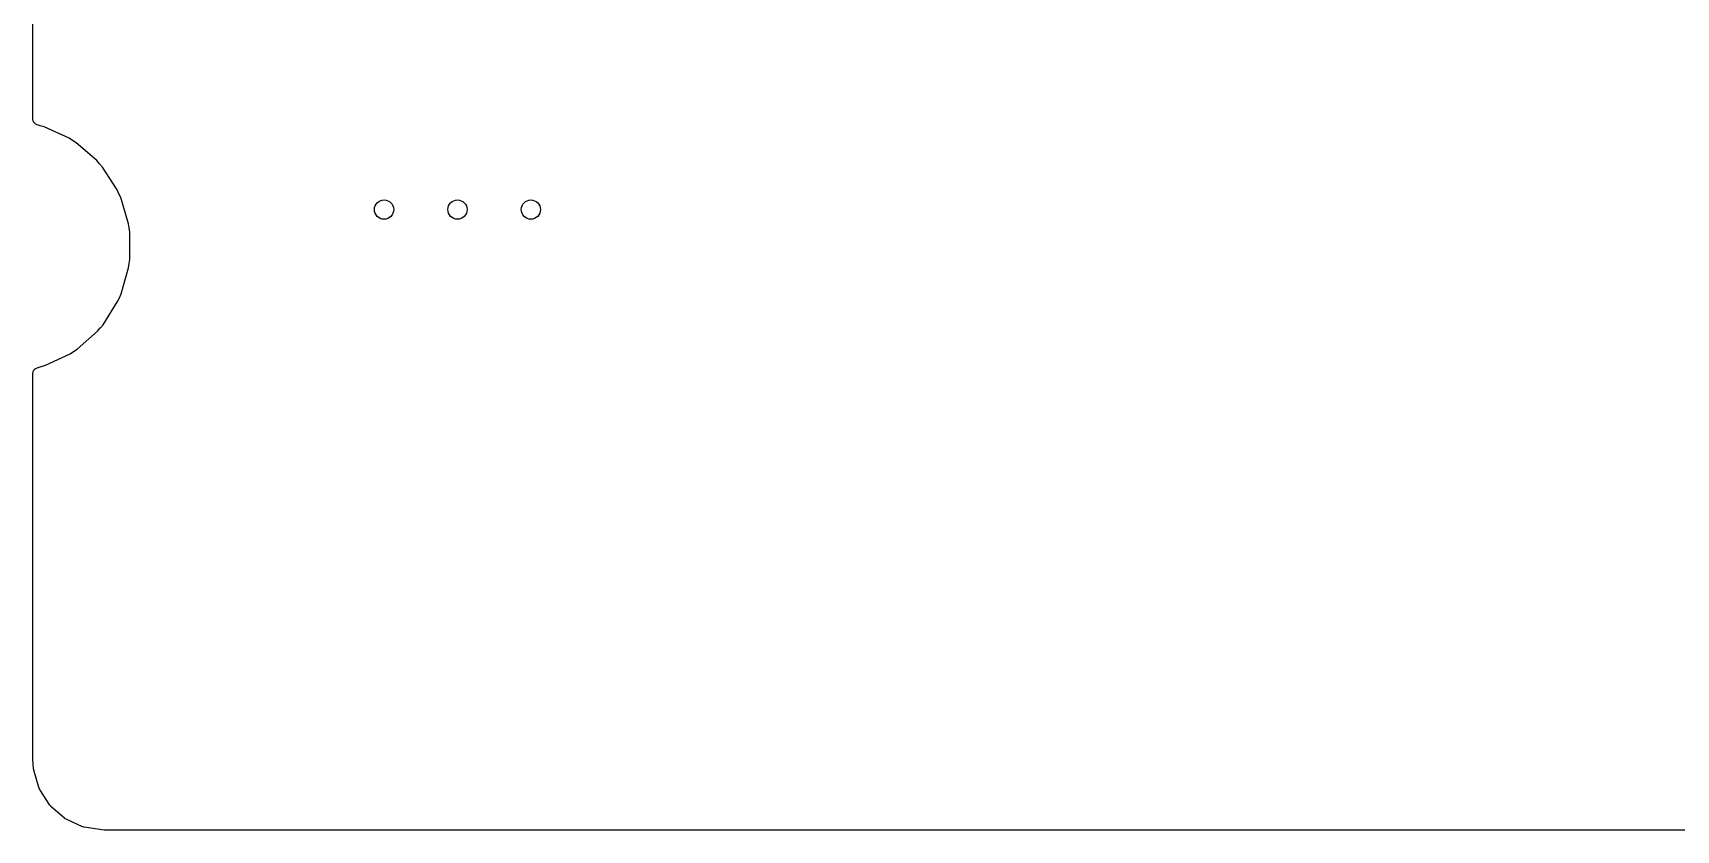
# Model space of a CAD drawing. Extents: x 40 to 163, y -163 to -37.
# Drawn here: x 39.95 to 74.07, y -163.25 to -146.7 of the extents above; entities that cross this region are included whole.
import ezdxf

# ---------------------------------------------------------------- set-up
doc = ezdxf.new("R2010")
doc.units = 0
doc.header["$MEASUREMENT"] = 0
doc.layers.add('BLACK', color=7, linetype='CONTINUOUS')

msp = doc.modelspace()

# ---------------------------------------------------------------- linework, layer by layer
at = {"layer": 'BLACK', "linetype": 'CONTINUOUS'}
for p, q in [((39.953, -148.487), (39.953, -126.672)), ((39.9555, -148.502), (39.953, -148.487)), ((39.9563, -148.516), (39.9555, -148.502)), ((39.9593, -148.523), (39.9563, -148.516)), ((39.9607, -148.531), (39.9593, -148.523)), ((39.9679, -148.543), (39.9607, -148.531)), ((39.9735, -148.557), (39.9679, -148.543)), ((39.9788, -148.562), (39.9735, -148.557)), ((39.9827, -148.569), (39.9788, -148.562)), ((39.9937, -148.578), (39.9827, -148.569)), ((40.0036, -148.589), (39.9937, -148.578)), ((40.0105, -148.592), (40.0036, -148.589)), ((40.0165, -148.597), (40.0105, -148.592)), ((40.03, -148.602), (40.0165, -148.597)), ((40.0429, -148.609), (40.03, -148.602)), ((40.1046, -148.628), (40.0429, -148.609)), ((40.1053, -148.628), (40.1046, -148.628)), ((40.106, -148.628), (40.1053, -148.628)), ((40.1899, -148.653), (40.106, -148.628)), ((40.7047, -148.887), (40.1899, -148.653)), ((40.7773, -148.934), (40.7047, -148.887)), ((40.7781, -148.935), (40.7773, -148.934)), ((40.7786, -148.935), (40.7781, -148.935)), ((40.8522, -148.982), (40.7786, -148.935)), ((41.2807, -149.352), (40.8522, -148.982)), ((41.337, -149.418), (41.2807, -149.352)), ((41.3376, -149.418), (41.337, -149.418)), ((41.338, -149.419), (41.3376, -149.418)), ((41.3954, -149.485), (41.338, -149.419)), ((41.703, -149.959), (41.3954, -149.485)), ((41.7385, -150.039), (41.703, -149.959)), ((41.7389, -150.039), (41.7385, -150.039)), ((41.7391, -150.04), (41.7389, -150.039)), ((41.7758, -150.119), (41.7391, -150.04)), ((41.9378, -150.661), (41.7758, -150.119)), ((41.9496, -150.747), (41.9378, -150.661)), ((41.9498, -150.748), (41.9496, -150.747)), ((41.9498, -150.749), (41.9498, -150.748)), ((41.9627, -150.835), (41.9498, -150.749)), ((41.9662, -151.401), (41.9627, -150.835)), ((41.9533, -151.487), (41.9662, -151.401)), ((41.7858, -152.118), (41.9413, -151.575)), ((41.9413, -151.575), (41.9531, -151.488)), ((41.9531, -151.488), (41.9534, -151.487)), ((41.9534, -151.487), (41.9533, -151.487)), ((41.7494, -152.197), (41.7858, -152.118)), ((41.4113, -152.757), (41.7131, -152.278)), ((41.7131, -152.278), (41.7488, -152.199)), ((41.7488, -152.199), (41.7492, -152.198)), ((41.7492, -152.198), (41.7494, -152.197)), ((41.2966, -152.89), (41.3532, -152.823)), ((41.3532, -152.823), (41.3538, -152.823)), ((41.3538, -152.823), (41.3542, -152.822)), ((41.3542, -152.822), (41.4113, -152.757)), ((40.8727, -153.264), (41.2966, -152.89)), ((40.2132, -153.6), (40.7252, -153.36)), ((40.7252, -153.36), (40.7982, -153.312)), ((40.7982, -153.312), (40.7989, -153.312)), ((40.7989, -153.312), (40.7995, -153.311)), ((40.7995, -153.311), (40.8727, -153.264)), ((39.953, -153.773), (39.9555, -153.759)), ((39.953, -161.772), (39.953, -153.773)), ((39.9555, -153.759), (39.9563, -153.744)), ((39.9563, -153.744), (39.9593, -153.737)), ((39.9593, -153.737), (39.9607, -153.729)), ((39.9607, -153.729), (39.9679, -153.717)), ((39.9679, -153.717), (39.9735, -153.704)), ((39.9735, -153.704), (39.9788, -153.698)), ((39.9788, -153.698), (39.9827, -153.691)), ((39.9827, -153.691), (39.9937, -153.682)), ((39.9937, -153.682), (40.0036, -153.671)), ((40.0036, -153.671), (40.0105, -153.668)), ((40.0105, -153.668), (40.0165, -153.663)), ((40.0165, -153.663), (40.03, -153.658)), ((40.03, -153.658), (40.0429, -153.651)), ((40.0429, -153.651), (40.1284, -153.625)), ((40.1284, -153.625), (40.1292, -153.625)), ((40.1292, -153.625), (40.1299, -153.625)), ((40.1299, -153.625), (40.2132, -153.6)), ((39.9538, -161.776), (39.953, -161.772)), ((39.9533, -161.781), (39.9538, -161.776)), ((39.968, -161.978), (39.9533, -161.781)), ((39.9714, -161.992), (39.968, -161.978)), ((39.973, -162.005), (39.9714, -161.992)), ((40.0868, -162.386), (39.973, -162.005)), ((40.0949, -162.402), (40.0868, -162.386)), ((40.1019, -162.419), (40.0949, -162.402)), ((40.3047, -162.731), (40.1019, -162.419)), ((40.317, -162.745), (40.3047, -162.731)), ((40.3283, -162.758), (40.317, -162.745)), ((40.6107, -163.002), (40.3283, -162.758)), ((40.6262, -163.011), (40.6107, -163.002)), ((40.6411, -163.021), (40.6262, -163.011)), ((40.9804, -163.176), (40.6411, -163.021)), ((40.9979, -163.18), (40.9804, -163.176)), ((41.015, -163.186), (40.9979, -163.18)), ((41.4346, -163.246), (41.015, -163.186)), ((41.4436, -163.245), (41.4346, -163.246)), ((41.4526, -163.247), (41.4436, -163.245)), ((161.772, -163.247), (41.4526, -163.247))]:
    msp.add_line(p, q, dxfattribs=at)
at = {"layer": 'BLACK'}
for centre in [(47.244, -150.368), (48.768, -150.368), (50.292, -150.368)]:
    msp.add_circle(centre, 0.2, dxfattribs=at)

doc.saveas('drawing.dxf')
